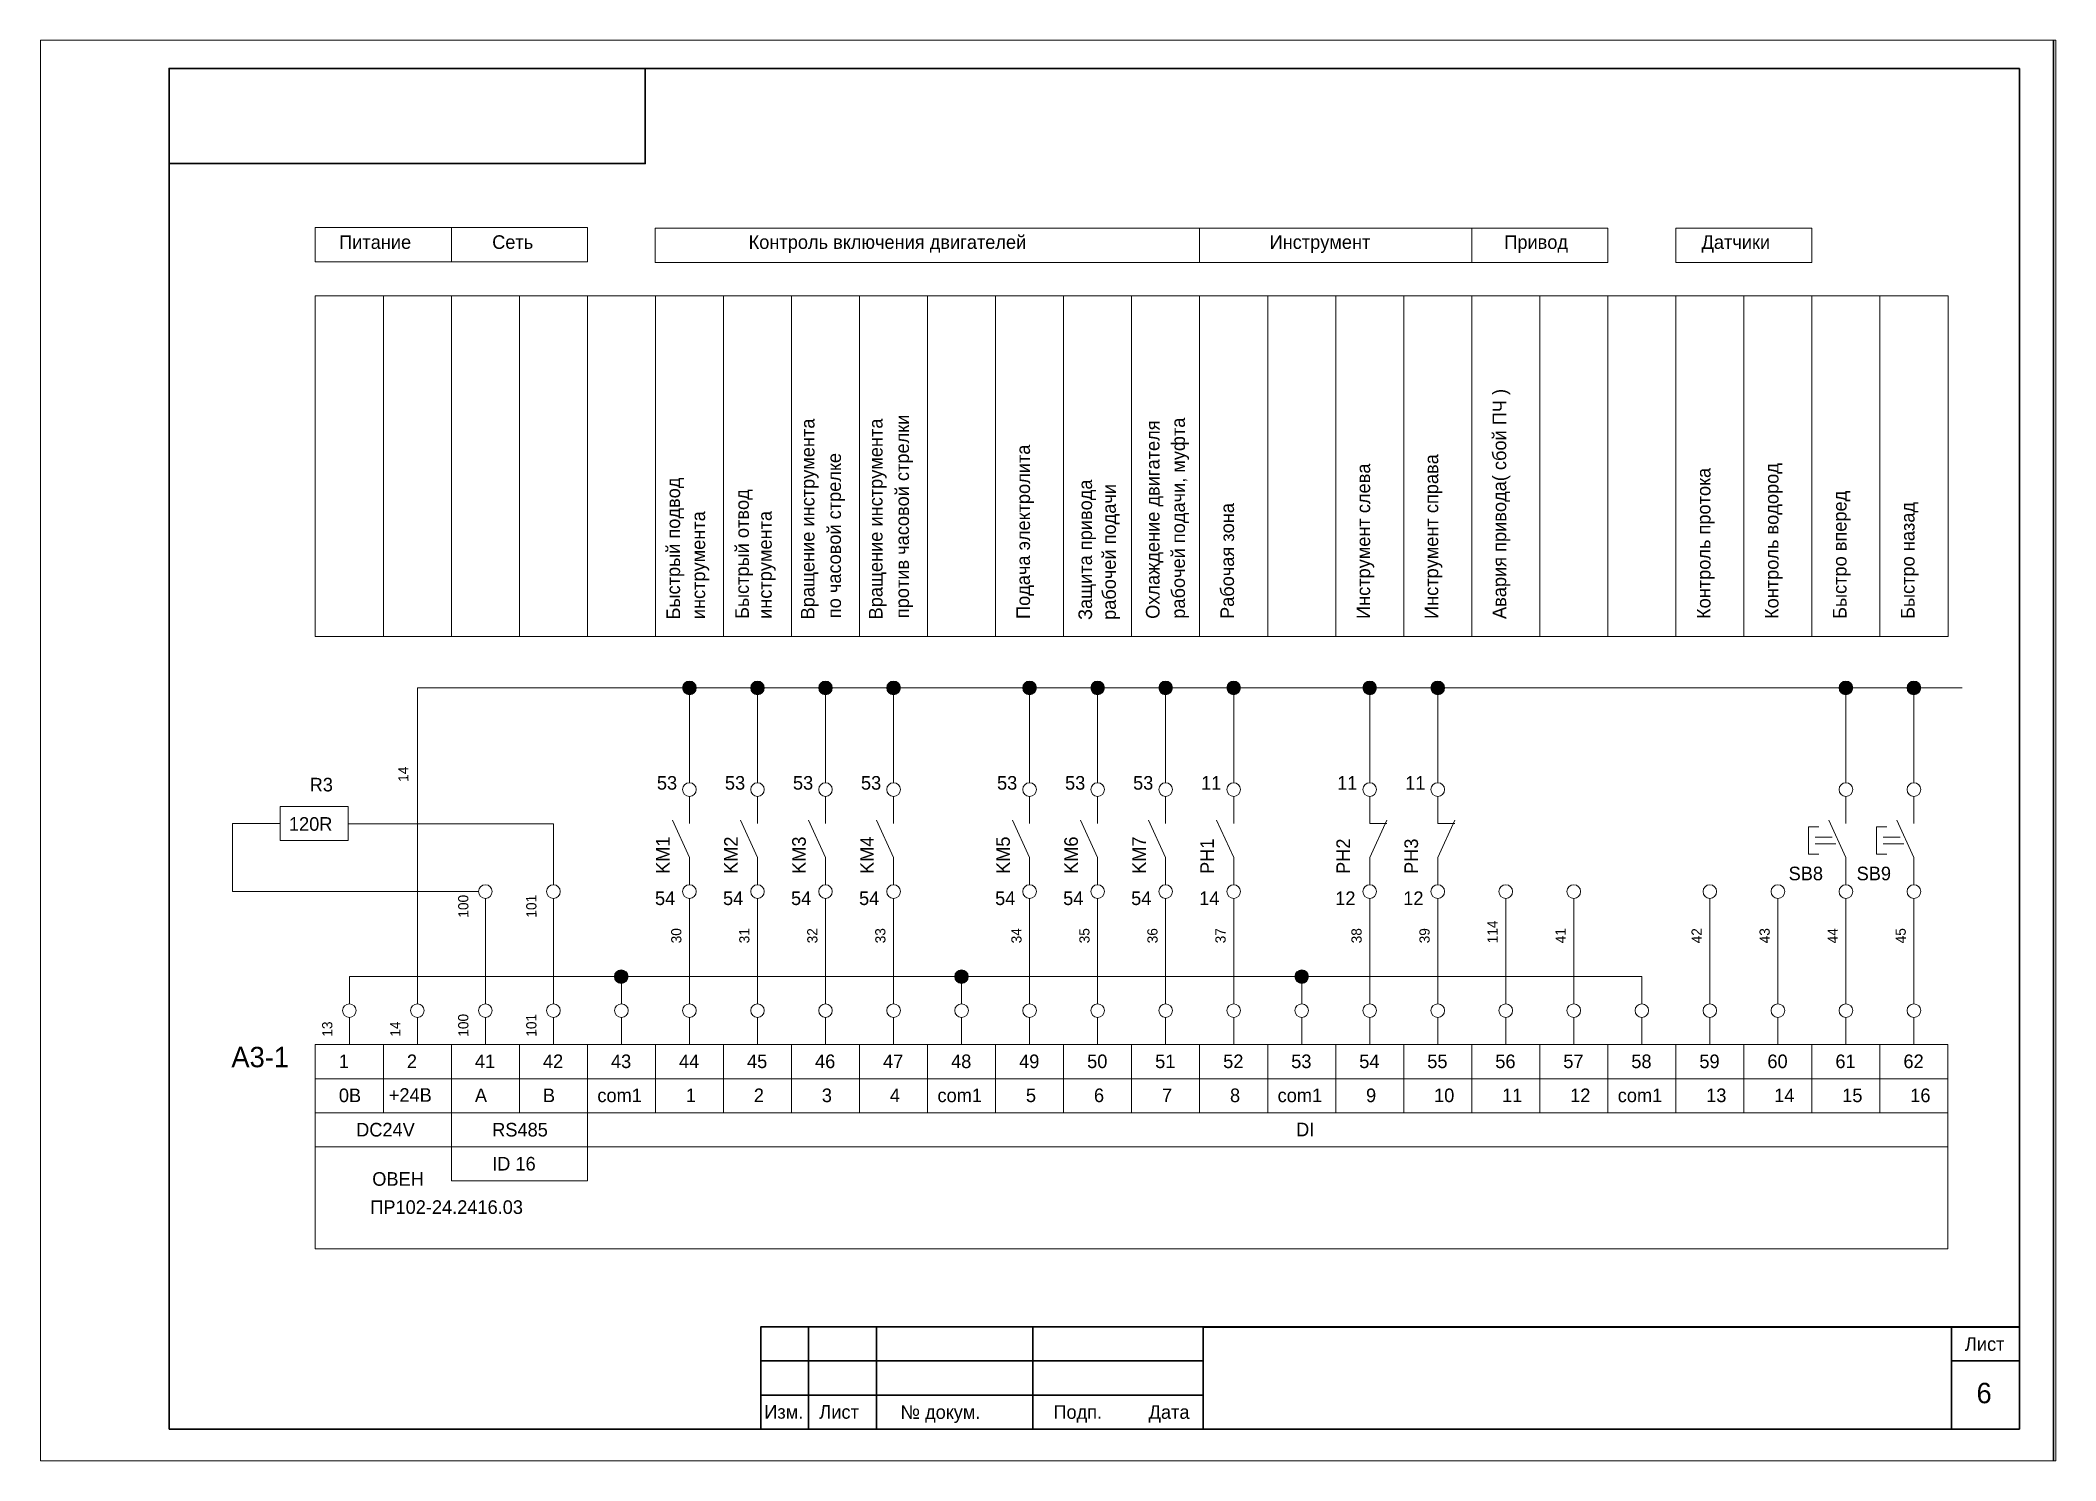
# Paper-space layout 'Лист5' of a CAD drawing. Header units: millimetres. Extents: x -4 to 293, y -3 to 205.
# The model-space entities are those that its viewports show. They can reach past a viewport. Long polylines and large blocks are cut down to what shows.
import ezdxf

# ---------------------------------------------------------------- set-up
doc = ezdxf.new("R2010")
doc.units = ezdxf.units.MM
for name, color, linetype, lineweight in [('Маркировка', 7, 'Continuous', 25), ('РАМКА', 7, 'Continuous', 30), ('Элементы', 7, 'Continuous', 18)]:
    doc.layers.add(name, color=color, linetype=linetype, lineweight=lineweight)
doc.styles.get("Standard").update_dxf_attribs({"font": 'cad2win.shx'})

msp = doc.modelspace()

# ---------------------------------------------------------------- hatches: boundary and pattern name
at = {"layer": 'Элементы'}
h = msp.add_hatch(color=256, dxfattribs=at)
h.dxf.hatch_style = 1
h.paths.add_polyline_path([(3113.15, -477.66, 1), (3111.15, -477.66, 1)])
h = msp.add_hatch(color=256, dxfattribs=at)
h.dxf.hatch_style = 1
h.paths.add_polyline_path([(3123.15, -477.66, 1), (3121.15, -477.66, 1)])
h = msp.add_hatch(color=256, dxfattribs=at)
h.dxf.hatch_style = 1
h.paths.add_polyline_path([(3133.15, -477.66, 1), (3131.15, -477.66, 1)])
h = msp.add_hatch(color=256, dxfattribs=at)
h.dxf.hatch_style = 1
h.paths.add_polyline_path([(3143.15, -477.66, 1), (3141.15, -477.66, 1)])
h = msp.add_hatch(color=256, dxfattribs=at)
h.dxf.hatch_style = 1
h.paths.add_polyline_path([(3163.15, -477.66, 1), (3161.15, -477.66, 1)])
h = msp.add_hatch(color=256, dxfattribs=at)
h.dxf.hatch_style = 1
h.paths.add_polyline_path([(3173.15, -477.66, 1), (3171.15, -477.66, 1)])
h = msp.add_hatch(color=256, dxfattribs=at)
h.dxf.hatch_style = 1
h.paths.add_polyline_path([(3183.15, -477.66, 1), (3181.15, -477.66, 1)])
h = msp.add_hatch(color=256, dxfattribs=at)
h.dxf.hatch_style = 1
h.paths.add_polyline_path([(3193.15, -477.66, 1), (3191.15, -477.66, 1)])
h = msp.add_hatch(color=256, dxfattribs=at)
h.dxf.hatch_style = 1
h.paths.add_polyline_path([(3213.15, -477.66, 1), (3211.15, -477.66, 1)])
h = msp.add_hatch(color=256, dxfattribs=at)
h.dxf.hatch_style = 1
h.paths.add_polyline_path([(3223.15, -477.66, 1), (3221.15, -477.66, 1)])
h = msp.add_hatch(color=256, dxfattribs=at)
h.dxf.hatch_style = 1
h.paths.add_polyline_path([(3283.15, -477.66, 1), (3281.15, -477.66, 1)])
h = msp.add_hatch(color=256, dxfattribs=at)
h.dxf.hatch_style = 1
h.paths.add_polyline_path([(3293.15, -477.66, 1), (3291.15, -477.66, 1)])
h = msp.add_hatch(color=256, dxfattribs=at)
h.dxf.hatch_style = 1
h.paths.add_polyline_path([(3103.12, -520.1, 1), (3101.12, -520.1, 1)])
h = msp.add_hatch(color=256, dxfattribs=at)
h.dxf.hatch_style = 1
h.paths.add_polyline_path([(3153.14, -520.1, 1), (3151.14, -520.1, 1)])
h = msp.add_hatch(color=256, dxfattribs=at)
h.dxf.hatch_style = 1
h.paths.add_polyline_path([(3203.15, -520.1, 1), (3201.15, -520.1, 1)])

# ---------------------------------------------------------------- linework, layer by layer
at = {"layer": 'Маркировка', "lineweight": 15}
for points in [[(3057.15, -409.98), (3077.15, -409.98), (3077.15, -415.02), (3057.15, -415.02)], [(3077.15, -409.98), (3097.15, -409.98), (3097.15, -415.02), (3077.15, -415.02)], [(3107.11, -410.09), (3187.14, -410.09), (3187.14, -415.13), (3107.11, -415.13)], [(3187.14, -410.09), (3227.15, -410.09), (3227.15, -415.13), (3187.14, -415.13)], [(3227.15, -410.09), (3247.16, -410.09), (3247.16, -415.13), (3227.15, -415.13)], [(3257.15, -410.09), (3277.16, -410.09), (3277.16, -415.13), (3257.15, -415.13)], [(3057.15, -420.02), (3067.15, -420.02), (3067.15, -470.1), (3057.15, -470.1)], [(3067.15, -420.02), (3077.15, -420.02), (3077.15, -470.1), (3067.15, -470.1)], [(3077.15, -420.02), (3087.15, -420.02), (3087.15, -470.1), (3077.15, -470.1)], [(3087.15, -420.02), (3097.15, -420.02), (3097.15, -470.1), (3087.15, -470.1)], [(3097.15, -420.02), (3107.15, -420.02), (3107.15, -470.1), (3097.15, -470.1)], [(3107.15, -420.02), (3117.15, -420.02), (3117.15, -470.1), (3107.15, -470.1)], [(3117.15, -420.02), (3127.15, -420.02), (3127.15, -470.1), (3117.15, -470.1)], [(3127.15, -420.02), (3137.15, -420.02), (3137.15, -470.1), (3127.15, -470.1)], [(3137.15, -420.02), (3147.15, -420.02), (3147.15, -470.1), (3137.15, -470.1)], [(3147.15, -420.02), (3157.15, -420.02), (3157.15, -470.1), (3147.15, -470.1)], [(3157.15, -420.02), (3167.15, -420.02), (3167.15, -470.1), (3157.15, -470.1)], [(3167.15, -420.02), (3177.15, -420.02), (3177.15, -470.1), (3167.15, -470.1)], [(3177.15, -420.02), (3187.15, -420.02), (3187.15, -470.1), (3177.15, -470.1)], [(3187.15, -420.02), (3197.15, -420.02), (3197.15, -470.1), (3187.15, -470.1)], [(3197.15, -420.02), (3207.15, -420.02), (3207.15, -470.1), (3197.15, -470.1)], [(3207.15, -420.02), (3217.15, -420.02), (3217.15, -470.1), (3207.15, -470.1)], [(3217.16, -420.02), (3227.16, -420.02), (3227.16, -470.1), (3217.16, -470.1)], [(3227.16, -420.02), (3237.16, -420.02), (3237.16, -470.1), (3227.16, -470.1)], [(3237.16, -420.02), (3247.16, -420.02), (3247.16, -470.1), (3237.16, -470.1)], [(3247.16, -420.02), (3257.16, -420.02), (3257.16, -470.1), (3247.16, -470.1)], [(3257.16, -420.02), (3267.16, -420.02), (3267.16, -470.1), (3257.16, -470.1)], [(3267.16, -420.02), (3277.16, -420.02), (3277.16, -470.1), (3267.16, -470.1)], [(3277.16, -420.02), (3287.16, -420.02), (3287.16, -470.1), (3277.16, -470.1)], [(3287.16, -420.02), (3297.16, -420.02), (3297.16, -470.1), (3287.16, -470.1)]]:
    msp.add_lwpolyline(points, close=True, dxfattribs=at)
at = {"layer": 'РАМКА'}
for p, q in [((3307.65, -386.6), (3035.65, -386.6)), ((3035.65, -386.6), (3035.65, -586.6)), ((3307.65, -586.6), (3307.65, -386.6)), ((3035.65, -586.6), (3307.65, -586.6)), ((3122.65, -586.6), (3307.65, -586.6)), ((3122.65, -586.6), (3307.65, -586.6)), ((3122.65, -586.6), (3307.65, -586.6))]:
    msp.add_line(p, q, dxfattribs=at)
at = {"layer": 'РАМКА', "lineweight": 35}
msp.add_line((3187.65, -571.6), (3307.65, -571.6), dxfattribs=at)
at = {"layer": 'РАМКА'}
for points in [[(3312.65, -381.6), (3015.65, -381.6), (3015.65, -591.6), (3312.65, -591.6)], [(3105.65, -386.6), (3105.65, -400.6), (3035.65, -400.6), (3035.65, -386.6)], [(3122.65, -586.6), (3139.65, -586.6), (3139.62, -571.6), (3122.62, -571.6)], [(3122.65, -576.6), (3187.65, -576.6), (3187.65, -571.6), (3122.65, -571.6)], [(3122.65, -586.6), (3129.65, -586.6), (3129.65, -571.6), (3122.65, -571.6)], [(3122.65, -586.6), (3162.65, -586.6), (3162.65, -571.6), (3122.65, -571.6)], [(3307.65, -586.6), (3297.65, -586.6), (3297.65, -571.6), (3307.65, -571.6)], [(3307.65, -571.6), (3297.65, -571.6), (3297.65, -576.6), (3307.65, -576.6)], [(3122.65, -581.6), (3187.65, -581.6), (3187.65, -576.6), (3122.65, -576.6)], [(3122.65, -586.6), (3187.65, -586.6), (3187.65, -581.6), (3122.65, -581.6)]]:
    msp.add_lwpolyline(points, close=True, dxfattribs=at)
at = {"layer": 'Элементы', "lineweight": 15}
for p, q in [((3072.15, -524.1), (3072.15, -477.66)), ((3072.15, -477.66), (3299.26, -477.66)), ((3112.15, -491.6), (3112.15, -477.66)), ((3122.15, -491.6), (3122.15, -477.66)), ((3132.15, -491.6), (3132.15, -477.66)), ((3142.15, -491.6), (3142.15, -477.66)), ((3162.15, -491.6), (3162.15, -477.66)), ((3172.15, -491.6), (3172.15, -477.66)), ((3182.15, -491.6), (3182.15, -477.66)), ((3192.15, -491.6), (3192.15, -477.66)), ((3212.15, -491.6), (3212.15, -477.66)), ((3222.15, -491.6), (3222.15, -477.66)), ((3282.15, -491.6), (3282.15, -477.66)), ((3292.15, -491.6), (3292.15, -477.66)), ((3051.98, -497.6), (3044.98, -497.6)), ((3044.98, -497.6), (3044.98, -507.6)), ((3061.98, -497.62), (3067.03, -497.62)), ((3067.03, -497.62), (3092.15, -497.62)), ((3092.15, -497.62), (3092.15, -506.62)), ((3212.15, -497.6), (3214.65, -497.6)), ((3222.15, -497.6), (3224.65, -497.6)), ((3081.15, -507.6), (3044.98, -507.6)), ((3082.15, -508.6), (3082.15, -524.1)), ((3092.15, -508.6), (3092.15, -524.1)), ((3112.15, -508.6), (3112.15, -524.1)), ((3122.15, -508.6), (3122.15, -524.1)), ((3132.15, -508.6), (3132.15, -524.1)), ((3142.15, -508.6), (3142.15, -524.1)), ((3162.15, -508.6), (3162.15, -524.1)), ((3172.15, -508.6), (3172.15, -524.1)), ((3182.15, -508.6), (3182.15, -524.1)), ((3192.15, -508.6), (3192.15, -524.1)), ((3212.15, -508.6), (3212.15, -524.1)), ((3222.15, -508.6), (3222.15, -524.1)), ((3232.15, -508.6), (3232.15, -524.1)), ((3242.15, -508.6), (3242.15, -524.1)), ((3262.15, -508.6), (3262.15, -524.1)), ((3272.15, -508.6), (3272.15, -524.1)), ((3282.15, -508.6), (3282.15, -524.1)), ((3292.15, -508.6), (3292.15, -524.1)), ((3062.15, -524.1), (3062.15, -520.1)), ((3062.15, -520.1), (3252.15, -520.1)), ((3102.15, -524.1), (3102.15, -520.1)), ((3152.15, -524.1), (3152.14, -520.1)), ((3202.15, -524.1), (3202.15, -520.1)), ((3252.15, -520.1), (3252.15, -524.1)), ((3062.15, -530.1), (3062.15, -526.1)), ((3072.15, -530.1), (3072.15, -526.1)), ((3082.15, -530.1), (3082.15, -526.1)), ((3092.15, -530.1), (3092.15, -526.1)), ((3102.15, -530.1), (3102.15, -526.1)), ((3112.15, -530.1), (3112.15, -526.1)), ((3122.15, -530.1), (3122.15, -526.1)), ((3132.15, -530.1), (3132.15, -526.1)), ((3142.15, -530.1), (3142.15, -526.1)), ((3152.15, -530.1), (3152.15, -526.1)), ((3162.15, -530.1), (3162.15, -526.1)), ((3172.15, -530.1), (3172.15, -526.1)), ((3182.15, -530.1), (3182.15, -526.1)), ((3192.15, -530.1), (3192.15, -526.1)), ((3202.15, -530.1), (3202.15, -526.1)), ((3212.15, -530.1), (3212.15, -526.1)), ((3222.15, -530.1), (3222.15, -526.1)), ((3232.15, -530.1), (3232.15, -526.1)), ((3242.15, -530.1), (3242.15, -526.1)), ((3252.15, -530.1), (3252.15, -526.1)), ((3262.15, -530.1), (3262.15, -526.1)), ((3272.15, -530.1), (3272.15, -526.1)), ((3282.15, -530.1), (3282.15, -526.1)), ((3292.15, -530.1), (3292.15, -526.1))]:
    msp.add_line(p, q, dxfattribs=at)
at = {"layer": 'Элементы'}
for p, q in [((3112.15, -497.6), (3112.15, -493.6)), ((3122.15, -497.6), (3122.15, -493.6)), ((3132.15, -497.6), (3132.15, -493.6)), ((3142.15, -497.6), (3142.15, -493.6)), ((3162.15, -497.6), (3162.15, -493.6)), ((3172.15, -497.6), (3172.15, -493.6)), ((3182.15, -497.6), (3182.15, -493.6)), ((3192.15, -497.6), (3192.15, -493.6)), ((3212.15, -497.6), (3212.15, -493.6)), ((3222.15, -497.6), (3222.15, -493.6)), ((3282.15, -497.6), (3282.15, -493.6)), ((3292.15, -497.6), (3292.15, -493.6)), ((3112.15, -502.6), (3109.65, -497.1)), ((3122.15, -502.6), (3119.65, -497.1)), ((3132.15, -502.6), (3129.65, -497.1)), ((3142.15, -502.6), (3139.65, -497.1)), ((3162.15, -502.6), (3159.65, -497.1)), ((3172.15, -502.6), (3169.65, -497.1)), ((3182.15, -502.6), (3179.65, -497.1)), ((3192.15, -502.6), (3189.65, -497.1)), ((3212.15, -502.6), (3214.65, -497.1)), ((3222.15, -502.6), (3224.65, -497.1)), ((3282.15, -502.6), (3279.65, -497.1)), ((3292.15, -502.6), (3289.65, -497.1)), ((3276.65, -502.1), (3276.65, -498.1)), ((3276.65, -498.1), (3278.15, -498.1)), ((3280.15, -499.6), (3277.65, -499.6)), ((3280.65, -500.6), (3277.65, -500.6)), ((3286.65, -502.1), (3286.65, -498.1)), ((3286.65, -498.1), (3288.15, -498.1)), ((3290.15, -499.6), (3287.65, -499.6)), ((3290.65, -500.6), (3287.65, -500.6)), ((3112.15, -506.6), (3112.15, -502.6)), ((3122.15, -506.6), (3122.15, -502.6)), ((3132.15, -506.6), (3132.15, -502.6)), ((3142.15, -506.6), (3142.15, -502.6)), ((3162.15, -506.6), (3162.15, -502.6)), ((3172.15, -506.6), (3172.15, -502.6)), ((3182.15, -506.6), (3182.15, -502.6)), ((3192.15, -506.6), (3192.15, -502.6)), ((3212.15, -506.6), (3212.15, -502.6)), ((3222.15, -506.6), (3222.15, -502.6)), ((3278.15, -502.1), (3276.65, -502.1)), ((3282.15, -506.6), (3282.15, -502.6)), ((3288.15, -502.1), (3286.65, -502.1)), ((3292.15, -506.6), (3292.15, -502.6))]:
    msp.add_line(p, q, dxfattribs=at)
at = {"layer": 'Элементы', "lineweight": 15}
for points in [[(3051.98, -500.1), (3061.98, -500.1), (3061.98, -495.1), (3051.98, -495.1)], [(3057.15, -530.1), (3067.15, -530.1), (3067.15, -535.1), (3057.15, -535.1)], [(3067.15, -530.1), (3077.15, -530.1), (3077.15, -535.1), (3067.15, -535.1)], [(3077.15, -530.1), (3087.15, -530.1), (3087.15, -535.1), (3077.15, -535.1)], [(3087.15, -530.1), (3097.15, -530.1), (3097.15, -535.1), (3087.15, -535.1)], [(3097.15, -530.1), (3107.15, -530.1), (3107.15, -535.1), (3097.15, -535.1)], [(3107.15, -530.1), (3117.15, -530.1), (3117.15, -535.1), (3107.15, -535.1)], [(3117.15, -530.1), (3127.15, -530.1), (3127.15, -535.1), (3117.15, -535.1)], [(3127.15, -530.1), (3137.15, -530.1), (3137.15, -535.1), (3127.15, -535.1)], [(3137.15, -530.1), (3147.15, -530.1), (3147.15, -535.1), (3137.15, -535.1)], [(3147.15, -530.1), (3157.15, -530.1), (3157.15, -535.1), (3147.15, -535.1)], [(3157.15, -530.1), (3167.15, -530.1), (3167.15, -535.1), (3157.15, -535.1)], [(3167.15, -530.1), (3177.15, -530.1), (3177.15, -535.1), (3167.15, -535.1)], [(3177.15, -530.1), (3187.15, -530.1), (3187.15, -535.1), (3177.15, -535.1)], [(3187.15, -530.1), (3197.15, -530.1), (3197.15, -535.1), (3187.15, -535.1)], [(3197.15, -530.1), (3207.15, -530.1), (3207.15, -535.1), (3197.15, -535.1)], [(3207.15, -530.1), (3217.15, -530.1), (3217.15, -535.1), (3207.15, -535.1)], [(3217.15, -530.1), (3227.15, -530.1), (3227.15, -535.1), (3217.15, -535.1)], [(3227.15, -530.1), (3237.15, -530.1), (3237.15, -535.1), (3227.15, -535.1)], [(3237.15, -530.1), (3247.15, -530.1), (3247.15, -535.1), (3237.15, -535.1)], [(3247.15, -530.1), (3257.15, -530.1), (3257.15, -535.1), (3247.15, -535.1)], [(3257.15, -530.1), (3267.15, -530.1), (3267.15, -535.1), (3257.15, -535.1)], [(3267.15, -530.1), (3277.15, -530.1), (3277.15, -535.1), (3267.15, -535.1)], [(3277.15, -530.1), (3287.15, -530.1), (3287.15, -535.1), (3277.15, -535.1)], [(3287.15, -530.1), (3297.15, -530.1), (3297.15, -535.1), (3287.15, -535.1)], [(3057.15, -535.1), (3067.15, -535.1), (3067.15, -540.1), (3057.15, -540.1)], [(3067.15, -535.1), (3077.15, -535.1), (3077.15, -540.1), (3067.15, -540.1)], [(3077.15, -535.1), (3087.15, -535.1), (3087.15, -540.1), (3077.15, -540.1)], [(3087.15, -535.1), (3097.15, -535.1), (3097.15, -540.1), (3087.15, -540.1)], [(3097.15, -535.1), (3107.15, -535.1), (3107.15, -540.1), (3097.15, -540.1)], [(3107.15, -535.1), (3117.15, -535.1), (3117.15, -540.1), (3107.15, -540.1)], [(3117.15, -535.1), (3127.15, -535.1), (3127.15, -540.1), (3117.15, -540.1)], [(3127.15, -535.1), (3137.15, -535.1), (3137.15, -540.1), (3127.15, -540.1)], [(3137.15, -535.1), (3147.15, -535.1), (3147.15, -540.1), (3137.15, -540.1)], [(3147.15, -535.1), (3157.15, -535.1), (3157.15, -540.1), (3147.15, -540.1)], [(3157.15, -535.1), (3167.15, -535.1), (3167.15, -540.1), (3157.15, -540.1)], [(3167.15, -535.1), (3177.15, -535.1), (3177.15, -540.1), (3167.15, -540.1)], [(3177.15, -535.1), (3187.15, -535.1), (3187.15, -540.1), (3177.15, -540.1)], [(3187.15, -535.1), (3197.15, -535.1), (3197.15, -540.1), (3187.15, -540.1)], [(3197.15, -535.1), (3207.15, -535.1), (3207.15, -540.1), (3197.15, -540.1)], [(3207.15, -535.1), (3217.15, -535.1), (3217.15, -540.1), (3207.15, -540.1)], [(3217.15, -535.1), (3227.15, -535.1), (3227.15, -540.1), (3217.15, -540.1)], [(3227.15, -535.1), (3237.15, -535.1), (3237.15, -540.1), (3227.15, -540.1)], [(3237.15, -535.1), (3247.15, -535.1), (3247.15, -540.1), (3237.15, -540.1)], [(3247.15, -535.1), (3257.15, -535.1), (3257.15, -540.1), (3247.15, -540.1)], [(3257.15, -535.1), (3267.15, -535.1), (3267.15, -540.1), (3257.15, -540.1)], [(3267.15, -535.1), (3277.15, -535.1), (3277.15, -540.1), (3267.15, -540.1)], [(3277.15, -535.1), (3287.15, -535.1), (3287.15, -540.1), (3277.15, -540.1)], [(3287.15, -535.1), (3297.15, -535.1), (3297.15, -540.1), (3287.15, -540.1)], [(3077.15, -540.1), (3057.15, -540.1), (3057.15, -545.1), (3077.15, -545.1)], [(3097.15, -540.1), (3077.15, -540.1), (3077.15, -545.1), (3097.15, -545.1)], [(3097.15, -540.1), (3297.15, -540.1), (3297.15, -545.1), (3097.15, -545.1)], [(3057.15, -545.1), (3297.15, -545.1), (3297.15, -560.1), (3057.15, -560.1)], [(3097.15, -545.1), (3077.15, -545.1), (3077.15, -550.1), (3097.15, -550.1)]]:
    msp.add_lwpolyline(points, close=True, dxfattribs=at)
at = {"layer": 'Элементы'}
for centre in [(3112.15, -477.66), (3122.15, -477.66), (3132.15, -477.66), (3142.15, -477.66), (3162.15, -477.66), (3172.15, -477.66), (3182.15, -477.66), (3192.15, -477.66), (3212.15, -477.66), (3222.15, -477.66), (3282.15, -477.66), (3292.15, -477.66), (3102.12, -520.1), (3152.14, -520.1), (3202.15, -520.1)]:
    msp.add_circle(centre, 1, dxfattribs=at)
at = {"layer": 'Элементы', "lineweight": 15}
for centre in [(3112.15, -492.6), (3122.15, -492.6), (3132.15, -492.6), (3142.15, -492.6), (3162.15, -492.6), (3172.15, -492.6), (3182.15, -492.6), (3192.15, -492.6), (3212.15, -492.6), (3222.15, -492.6), (3282.15, -492.6), (3292.15, -492.6), (3082.15, -507.6), (3092.15, -507.6), (3112.15, -507.6), (3122.15, -507.6), (3132.15, -507.6), (3142.15, -507.6), (3162.15, -507.6), (3172.15, -507.6), (3182.15, -507.6), (3192.15, -507.6), (3212.15, -507.6), (3222.15, -507.6), (3232.15, -507.6), (3242.15, -507.6), (3262.15, -507.6), (3272.15, -507.6), (3282.15, -507.6), (3292.15, -507.6), (3062.15, -525.1), (3072.15, -525.1), (3082.15, -525.1), (3092.15, -525.1), (3102.15, -525.1), (3112.15, -525.1), (3122.15, -525.1), (3132.15, -525.1), (3142.15, -525.1), (3152.15, -525.1), (3162.15, -525.1), (3172.15, -525.1), (3182.15, -525.1), (3192.15, -525.1), (3202.15, -525.1), (3212.15, -525.1), (3222.15, -525.1), (3232.15, -525.1), (3242.15, -525.1), (3252.15, -525.1), (3262.15, -525.1), (3272.15, -525.1), (3282.15, -525.1), (3292.15, -525.1)]:
    msp.add_circle(centre, 1, dxfattribs=at)

# ---------------------------------------------------------------- texts
at = {"layer": 'Маркировка', "ltscale": 0.5}
for s, p in [('Питание', (3060.65, -413.13)), ('Сеть', (3083.15, -413.13)), ('Контроль включения двигателей', (3120.85, -413.13)), ('Инструмент', (3197.43, -413.13)), ('Привод', (3231.93, -413.13)), ('Датчики', (3260.93, -413.13))]:
    msp.add_text(s, height=2, dxfattribs=at).set_placement(p)
for s, p in [('Авария привода( сбой ПЧ )', (3232.21, -467.53)), ('Вращение инструмента', (3130.53, -467.59)), ('Вращение инструмента', (3140.53, -467.59)), ('против часовой стрелки', (3144.42, -467.41)), ('рабочей подачи, муфта', (3184.99, -467.49)), ('Охлаждение двигателя', (3181.25, -467.51)), ('по часовой стрелке', (3134.42, -467.41)), ('Подача электролита', (3162.21, -467.53)), ('Инструмент справа', (3222.22, -467.53)), ('Защита привода', (3171.33, -467.67)), ('Инструмент слева', (3212.21, -467.53)), ('Контроль протока', (3262.24, -467.53)), ('Контроль водород', (3272.24, -467.53)), ('Быстрый отвод', (3120.88, -467.53)), ('рабочей подачи', (3174.83, -467.67)), ('Быстро вперед', (3282.24, -467.53)), ('инструмента', (3114.45, -467.56)), ('инструмента', (3124.24, -467.52)), ('Рабочая зона', (3192.2, -467.53)), ('Быстро назад', (3292.24, -467.53))]:
    msp.add_text(s, height=2, rotation=90, dxfattribs=at).set_placement(p)
at = {"layer": 'Маркировка'}
msp.add_text('Быстрый подвод', height=2, rotation=90, dxfattribs=at).set_placement((3110.77, -467.6))
for s, p in [('ОВЕН', (3065.52, -550.84)), ('ПР102-24.2416.03', (3065.23, -554.98))]:
    msp.add_text(s, height=2, dxfattribs=at).set_placement(p)
at = {"layer": 'РАМКА'}
for s, height, p in [('Лист', 2, (3299.65, -575.1)), ('6', 3, (3301.35, -582.81)), ('Изм.', 2, (3123.15, -585.08)), ('Лист', 2, (3131.24, -585.09)), ('№ докум.', 2, (3143.17, -585.11)), ('Подп.', 2, (3165.65, -585.1)), ('Дата', 2, (3179.65, -585.1))]:
    msp.add_text(s, height=height, dxfattribs=at).set_placement(p)
at = {"layer": 'Элементы', "ltscale": 0.5}
for s, p in [('R3', (3056.32, -492.88)), ('120R', (3053.27, -498.66)), ('1', (3060.61, -533.55)), ('2', (3070.61, -533.55)), ('41', (3080.61, -533.55)), ('42', (3090.61, -533.55)), ('43', (3100.61, -533.55)), ('44', (3110.61, -533.55)), ('45', (3120.61, -533.55)), ('46', (3130.61, -533.55)), ('47', (3140.61, -533.55)), ('48', (3150.61, -533.55)), ('49', (3160.61, -533.55)), ('50', (3170.61, -533.55)), ('51', (3180.61, -533.55)), ('52', (3190.61, -533.55)), ('53', (3200.61, -533.55)), ('54', (3210.61, -533.55)), ('55', (3220.61, -533.55)), ('56', (3230.61, -533.55)), ('57', (3240.61, -533.55)), ('58', (3250.61, -533.55)), ('59', (3260.61, -533.55)), ('60', (3270.61, -533.55)), ('61', (3280.61, -533.55)), ('62', (3290.61, -533.55)), ('0В', (3060.61, -538.55)), ('+24В', (3067.95, -538.5)), ('А', (3080.61, -538.55)), ('В', (3090.61, -538.55)), ('com1', (3098.61, -538.55)), ('1', (3111.61, -538.55)), ('2', (3121.61, -538.55)), ('3', (3131.61, -538.55)), ('4', (3141.61, -538.55)), ('com1', (3148.61, -538.55)), ('5', (3161.61, -538.55)), ('6', (3171.61, -538.55)), ('7', (3181.61, -538.55)), ('8', (3191.61, -538.55)), ('com1', (3198.61, -538.55)), ('9', (3211.61, -538.55)), ('10', (3221.61, -538.55)), ('11', (3231.61, -538.55)), ('12', (3241.61, -538.55)), ('com1', (3248.61, -538.55)), ('13', (3261.61, -538.55)), ('14', (3271.61, -538.55)), ('15', (3281.61, -538.55)), ('16', (3291.61, -538.55)), ('DC24V', (3063.15, -543.6)), ('RS485', (3083.15, -543.6)), ('DI', (3201.33, -543.57)), ('ID 16', (3083.15, -548.6))]:
    msp.add_text(s, height=2, dxfattribs=at).set_placement(p)
for s, height, rotation, p in [('14', 1.5, 90.6112, (3070.85, -491.46)), ('KM1', 2, 90, (3109.25, -505.01)), ('KM2', 2, 90, (3119.25, -505.01)), ('KM3', 2, 90, (3129.25, -505.01)), ('KM4', 2, 90, (3139.25, -505.01)), ('KM5', 2, 90, (3159.25, -505.01)), ('KM6', 2, 90, (3169.25, -505.01)), ('KM7', 2, 90, (3179.25, -505.01)), ('PH1', 2, 90, (3189.25, -505.01)), ('PH2', 2, 90, (3209.25, -505.01)), ('PH3', 2, 90, (3219.25, -505.01)), ('100', 1.5, 90.6112, (3079.67, -511.42)), ('101', 1.5, 90.6112, (3089.67, -511.42)), ('114', 1.5, 90.6112, (3230.97, -515.2)), ('30', 1.5, 90.6112, (3110.97, -515.2)), ('31', 1.5, 90.6112, (3120.97, -515.2)), ('32', 1.5, 90.6112, (3130.97, -515.2)), ('33', 1.5, 90.6112, (3140.97, -515.2)), ('34', 1.5, 90.6112, (3160.97, -515.2)), ('35', 1.5, 90.6112, (3170.97, -515.2)), ('36', 1.5, 90.6112, (3180.97, -515.2)), ('37', 1.5, 90.6112, (3190.97, -515.2)), ('38', 1.5, 90.6112, (3210.97, -515.2)), ('39', 1.5, 90.6112, (3220.97, -515.2)), ('41', 1.5, 90.6112, (3240.97, -515.2)), ('42', 1.5, 90.6112, (3260.97, -515.2)), ('43', 1.5, 90.6112, (3270.97, -515.2)), ('44', 1.5, 90.6112, (3280.97, -515.2)), ('45', 1.5, 90.6112, (3290.97, -515.2)), ('13', 1.5, 90.6112, (3059.67, -528.92)), ('14', 1.5, 90.6112, (3069.67, -528.92)), ('100', 1.5, 90.6112, (3079.67, -528.92)), ('101', 1.5, 90.6112, (3089.67, -528.92))]:
    msp.add_text(s, height=height, rotation=rotation, dxfattribs=at).set_placement(p)
at = {"layer": 'Элементы'}
for s, height, p in [('53', 2, (3107.36, -492.62)), ('53', 2, (3117.36, -492.62)), ('53', 2, (3127.36, -492.62)), ('53', 2, (3137.36, -492.62)), ('53', 2, (3157.36, -492.62)), ('53', 2, (3167.36, -492.62)), ('53', 2, (3177.36, -492.62)), ('11', 2, (3187.36, -492.62)), ('11', 2, (3207.36, -492.62)), ('11', 2, (3217.36, -492.62)), ('SB8', 2, (3273.73, -505.94)), ('SB9', 2, (3283.73, -505.94)), ('54', 2, (3107.08, -509.58)), ('54', 2, (3117.08, -509.58)), ('54', 2, (3127.08, -509.58)), ('54', 2, (3137.08, -509.58)), ('54', 2, (3157.08, -509.58)), ('54', 2, (3167.08, -509.58)), ('54', 2, (3177.08, -509.58)), ('14', 2, (3187.08, -509.58)), ('12', 2, (3207.08, -509.58)), ('12', 2, (3217.08, -509.58)), ('A3-1', 3, (3044.81, -533.42))]:
    msp.add_text(s, height=height, dxfattribs=at).set_placement(p)

psp = doc.layouts.new('Лист5')

# ---------------------------------------------------------------- viewports
at = {"layer": 'Элементы', "lineweight": 15}
psp.add_viewport(center=(144.62, 100.92), size=(296.27, 208.7826), view_center_point=(3164.86, -486.86), view_height=208.7826, dxfattribs=at)

doc.saveas('drawing.dxf')
